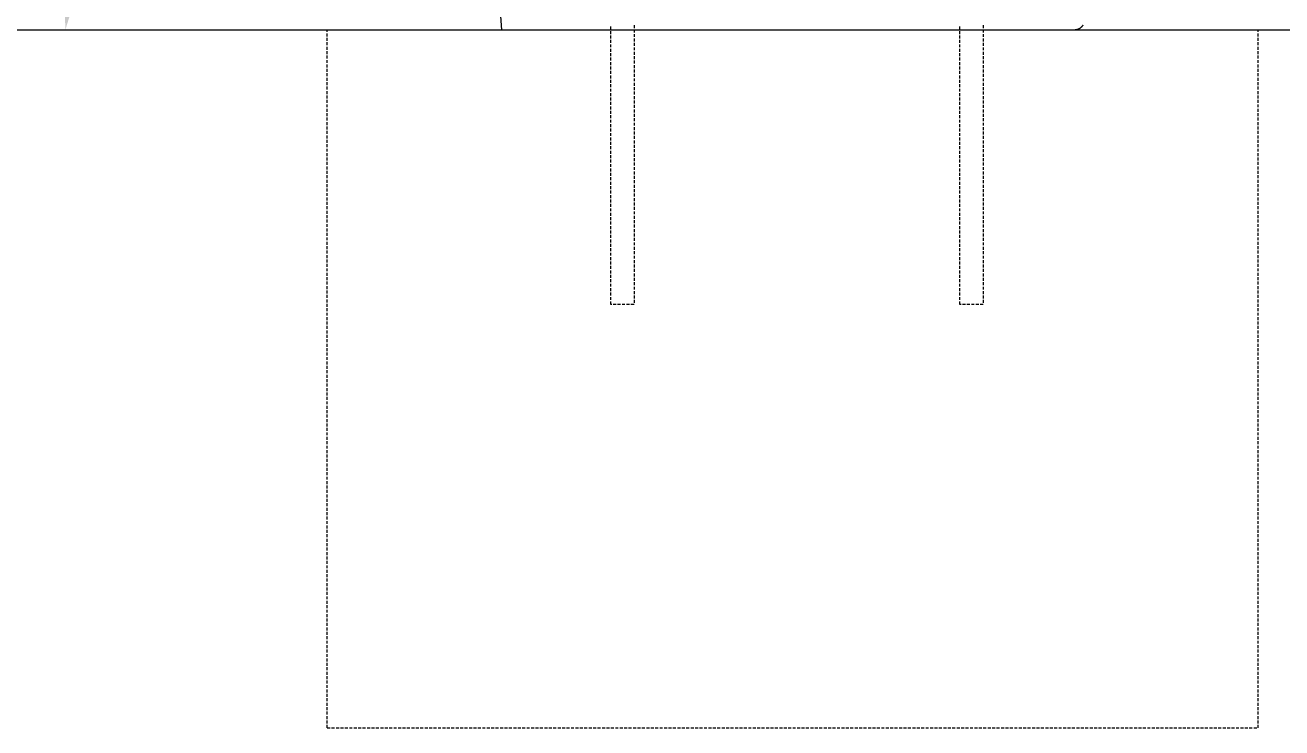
# Model space of a CAD drawing. Header units: millimetres. Extents: x -92 to 3826, y 8 to 2374.
# Drawn here: x 920 to 1460, y 909 to 1211 of the extents above; entities that cross this region are included whole.
import ezdxf

# ---------------------------------------------------------------- set-up
doc = ezdxf.new("R2010")
doc.units = ezdxf.units.MM
doc.linetypes.add('HIDDEN', pattern=[1.905, 1.27, -0.635])
for name, color, linetype, lineweight in [('ZANO_R', 7, 'Continuous', 0), ('ZANO_R_przerywana', 7, 'HIDDEN', 0), ('ZANO_W', 1, 'Continuous', 0)]:
    doc.layers.add(name, color=color, linetype=linetype, lineweight=lineweight)
doc.styles.add('Arial', font='arial.ttf')
doc.styles.get("Standard").update_dxf_attribs({"font": 'ARIALUNI.TTF'})
doc.dimstyles.new('pl i ang', dxfattribs={"dimtxt": 50, "dimasz": 50, "dimexe": 1.25, "dimexo": 0.625, "dimgap": 10, "dimtad": 1, "dimtoh": 1, "dimtxsty": 'Standard', "dimcen": 2.5, "dimclrd": 1, "dimclre": 1, "dimclrt": 1, "dimadec": 0, "dimazin": 0, "dimtfac": 1, "dimtmove": 0, "dimatfit": 3, "dimfxl": 1, "dimarcsym": 1})

# ---------------------------------------------------------------- blocks, each defined once
blk = doc.blocks.new('*D388')
at = {"layer": 'ZANO_W', "color": 1, "lineweight": -2}
blk.add_line((1079.71, 1277.83), (1073.56, 1365.83), dxfattribs=at)
blk.add_arc((1084.53, 1208.93), 147.28, 109.6091, 164.3909, dxfattribs=at)
at = {"layer": 'ZANO_W', "color": 1}
for points in [[(1036.46, 1341.15), (1033.74, 1354.2), (1074.25, 1355.86)], [(936.07, 1249.47), (949.28, 1247.66), (937.25, 1208.93)]]:
    blk.add_solid(points, dxfattribs=at)
at = {"layer": 'ZANO_W', "color": 1, "insert": (954.37, 1330.3), "char_height": 40, "attachment_point": 5, "rotation": 47, "style": 'Arial'}
blk.add_mtext('86%%d', dxfattribs=at)

msp = doc.modelspace()

# ---------------------------------------------------------------- linework, layer by layer
at = {"layer": 'ZANO_R'}
for p, q in [((1122.55, 1238.63), (1124.63, 1208.93)), ((1373.36, 1209.69), (1373.26, 1209.61)), ((1373.47, 1209.77), (1373.36, 1209.69)), ((1373.57, 1209.85), (1373.47, 1209.77)), ((1373.67, 1209.94), (1373.57, 1209.85)), ((1373.76, 1210.03), (1373.67, 1209.94)), ((1373.85, 1210.12), (1373.76, 1210.03)), ((1373.94, 1210.22), (1373.85, 1210.12)), ((1374.02, 1210.32), (1373.94, 1210.22)), ((1374.11, 1210.42), (1374.02, 1210.32)), ((1374.18, 1210.53), (1374.11, 1210.42)), ((1374.26, 1210.63), (1374.18, 1210.53)), ((1374.33, 1210.74), (1374.26, 1210.63)), ((1374.4, 1210.86), (1374.33, 1210.74)), ((1374.46, 1210.97), (1374.4, 1210.86)), ((1049.76, 1208.93), (1449.76, 1208.93)), ((1371.3, 1208.94), (1371.17, 1208.93)), ((1371.43, 1208.95), (1371.3, 1208.94)), ((1371.56, 1208.96), (1371.43, 1208.95)), ((1371.69, 1208.98), (1371.56, 1208.96)), ((1371.82, 1209), (1371.69, 1208.98)), ((1371.95, 1209.03), (1371.82, 1209)), ((1372.08, 1209.06), (1371.95, 1209.03)), ((1372.2, 1209.1), (1372.08, 1209.06)), ((1372.33, 1209.14), (1372.2, 1209.1)), ((1372.45, 1209.19), (1372.33, 1209.14)), ((1372.57, 1209.23), (1372.45, 1209.19)), ((1372.69, 1209.29), (1372.57, 1209.23)), ((1372.81, 1209.34), (1372.69, 1209.29)), ((1372.92, 1209.4), (1372.81, 1209.34)), ((1373.04, 1209.47), (1372.92, 1209.4)), ((1373.15, 1209.54), (1373.04, 1209.47)), ((1373.26, 1209.61), (1373.15, 1209.54))]:
    msp.add_line(p, q, dxfattribs=at)
for points in [[(-50.28, 1208.93), (1942.06, 1208.93)], [(1124.63, 1208.93), (1371.56, 1208.96)]]:
    msp.add_lwpolyline(points, dxfattribs=at)
at = {"layer": 'ZANO_R_przerywana'}
for p, q in [((1171.64, 1090.93), (1171.64, 1210.93)), ((1181.64, 1210.93), (1181.64, 1090.93)), ((1321.64, 1090.93), (1321.64, 1210.93)), ((1331.64, 1210.93), (1331.64, 1090.93)), ((1049.76, 908.93), (1049.76, 1208.93)), ((1449.76, 908.93), (1449.76, 1208.93)), ((1181.53, 1090.93), (1171.64, 1090.93)), ((1181.61, 1090.93), (1181.53, 1090.93)), ((1181.63, 1090.93), (1181.61, 1090.93)), ((1181.64, 1090.93), (1181.63, 1090.93)), ((1181.63, 1090.93), (1181.63, 1090.93)), ((1181.64, 1090.93), (1181.64, 1090.93)), ((1181.64, 1090.93), (1181.64, 1090.93)), ((1181.64, 1090.93), (1181.64, 1090.93)), ((1181.64, 1090.93), (1181.64, 1090.93)), ((1181.64, 1090.93), (1181.64, 1090.93)), ((1321.66, 1090.93), (1321.64, 1090.93)), ((1321.64, 1090.93), (1321.64, 1090.93)), ((1321.64, 1090.93), (1321.64, 1090.93)), ((1321.64, 1090.93), (1321.64, 1090.93)), ((1321.64, 1090.93), (1321.64, 1090.93)), ((1321.64, 1090.93), (1321.64, 1090.93)), ((1321.64, 1090.93), (1321.64, 1090.93)), ((1321.64, 1090.93), (1321.64, 1090.93)), ((1321.74, 1090.93), (1321.66, 1090.93)), ((1331.64, 1090.93), (1321.74, 1090.93)), ((1049.76, 908.93), (1449.76, 908.93))]:
    msp.add_line(p, q, dxfattribs=at)

# ---------------------------------------------------------------- dimensions: what is measured, and where the dimension line sits
at = {"layer": 'ZANO_W'}
dim = msp.add_angular_dim_2l(base=(1005.03, 1332.92), line1=((-50.28, 1208.93), (1942.06, 1208.93)), line2=((1080.41, 1267.85), (1082.64, 1235.93)), dimstyle='pl i ang', override={"dimtxt": 40, "dimasz": 40, "dimexe": 10, "dimexo": 10, "dimtoh": 0, "dimdec": 0, "dimtxsty": 'Arial', "dimtdec": 0, "dimtmove": 1}, dxfattribs=at)
dim.commit()
dim.dimension.update_dxf_attribs({"geometry": '*D388', "text_midpoint": (954.37, 1330.3)})

doc.saveas('drawing.dxf')
